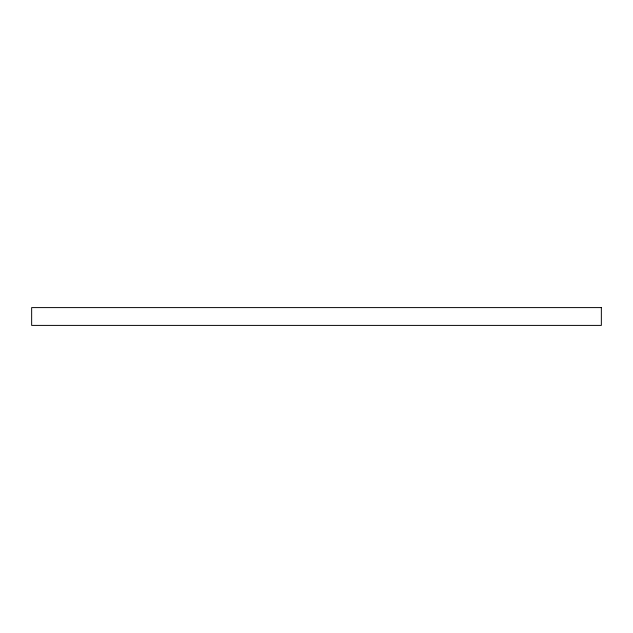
<?xml version="1.0" encoding="UTF-8"?>
<svg xmlns="http://www.w3.org/2000/svg" width="633" height="633" viewBox="0 0 633 633"><rect width="100%" height="100%" fill="white"/><g stroke="black" fill="none" stroke-linecap="round" stroke-linejoin="round"><path stroke-width="0.95" d="M601.35 307.598L31.65 307.598L31.65 325.402L601.35 325.402L601.35 307.598"/></g></svg>
